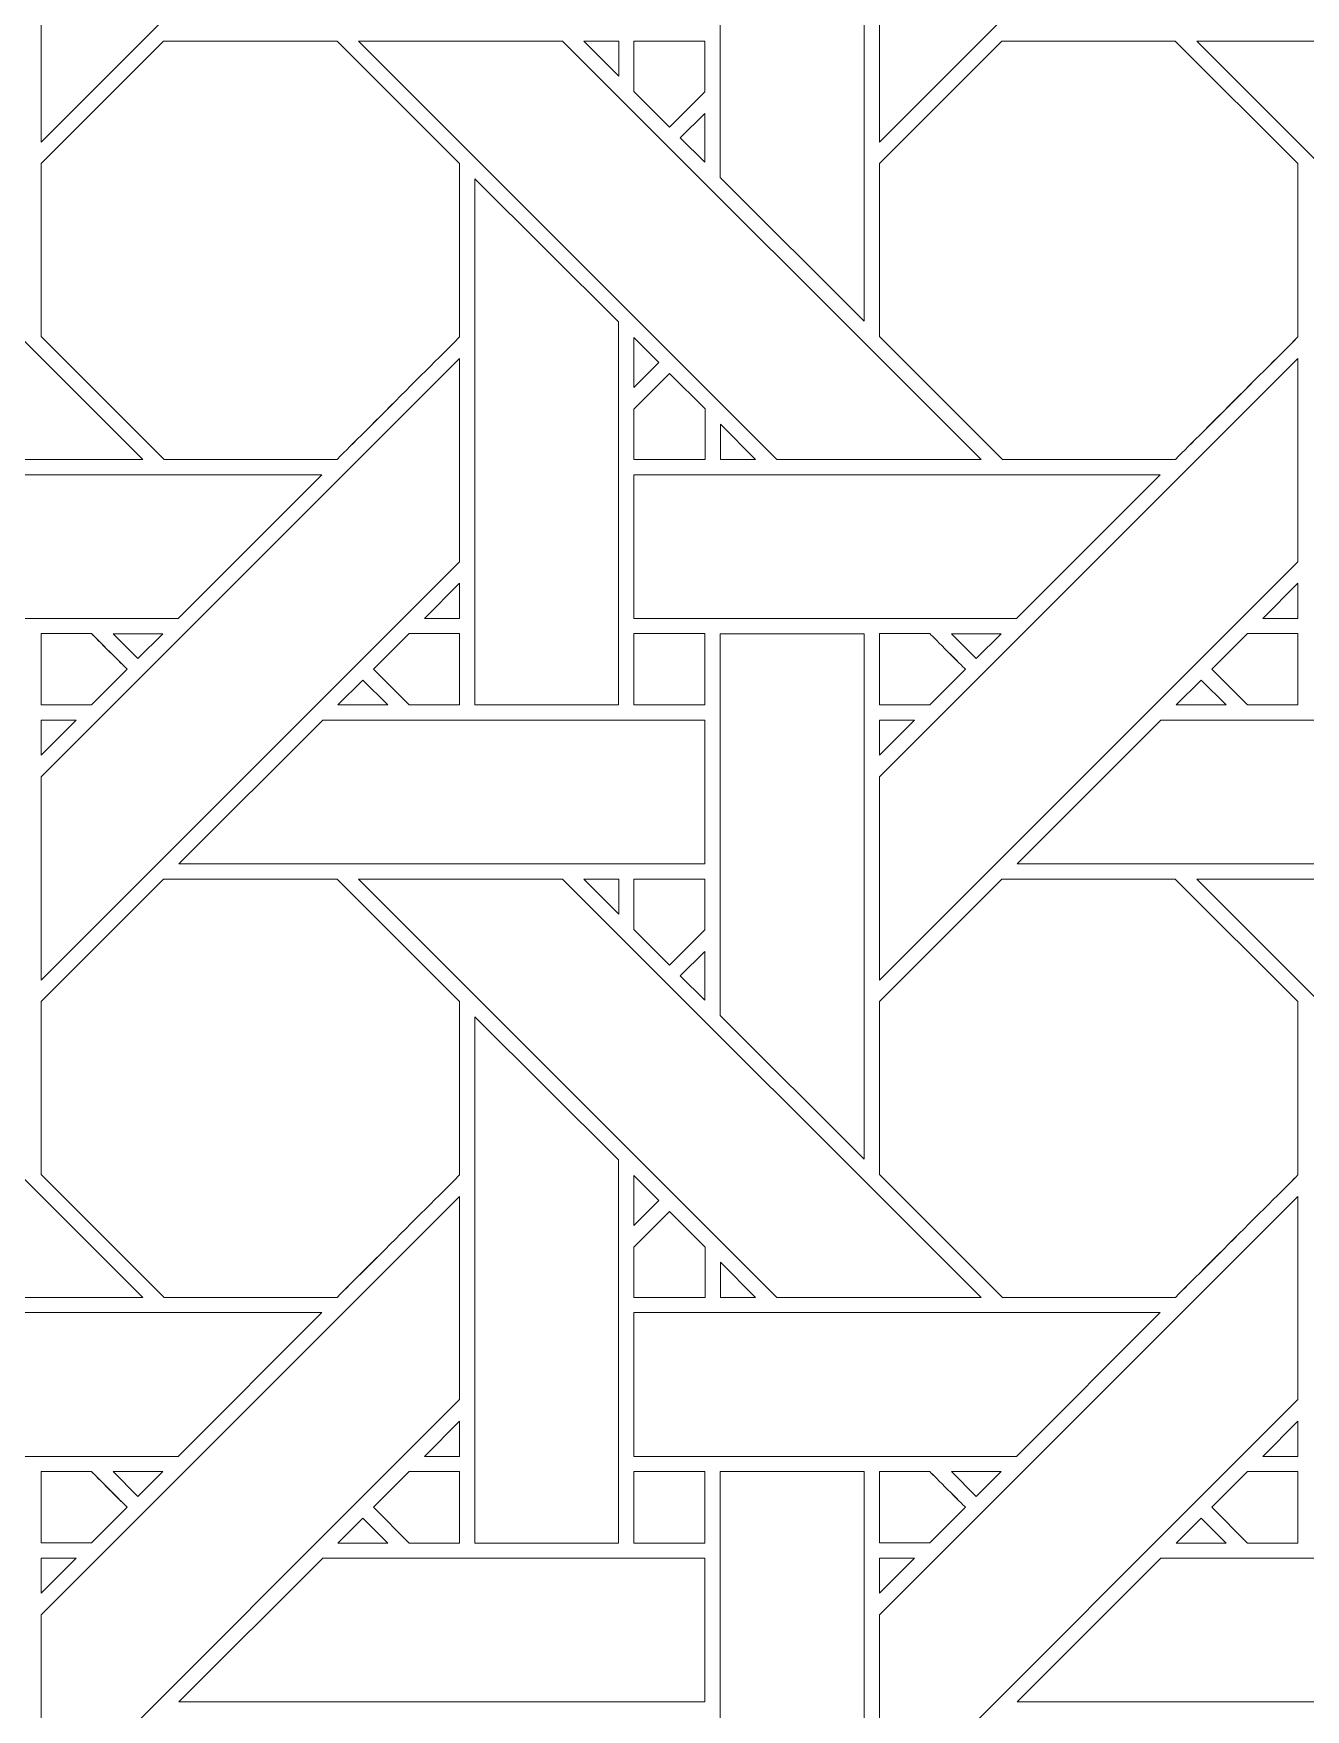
# Model space of a CAD drawing. Header units: inches. Extents: x 4.4 to 20.4, y 1.1 to 17.1.
# Drawn here: x 9.766 to 11.205, y 9.815 to 11.712 of the extents above; entities that cross this region are included whole.
import ezdxf

# ---------------------------------------------------------------- set-up
doc = ezdxf.new("R2010")
doc.units = ezdxf.units.IN
doc.header["$MEASUREMENT"] = 0
doc.layers.add('Design', color=7, linetype='Continuous', lineweight=0)

msp = doc.modelspace()

# ---------------------------------------------------------------- linework, layer by layer
at = {"layer": 'Design'}
for points, knots in [([(12.3829, 17.0948), (7.9646, 17.0948), (4.3829, 13.513), (4.3829, 9.0948), (4.3829, 4.6765), (7.9646, 1.0948), (12.3829, 1.0948), (16.8011, 1.0948), (20.3829, 4.6765), (20.3829, 9.0948), (20.3829, 13.513), (16.8011, 17.0948), (12.3829, 17.0948)], [0, 0, 0, 0, 1, 1, 1, 2, 2, 2, 3, 3, 3, 4, 4, 4, 4]), ([(12.3829, 16.2388), (8.4373, 16.2388), (5.2388, 13.0403), (5.2388, 9.0948), (5.2388, 5.1492), (8.4373, 1.9507), (12.3829, 1.9507), (16.3284, 1.9507), (19.5269, 5.1492), (19.5269, 9.0948), (19.5269, 13.0403), (16.3284, 16.2388), (12.3829, 16.2388)], [0, 0, 0, 0, 1, 1, 1, 2, 2, 2, 3, 3, 3, 4, 4, 4, 4]), ([(10.2479, 12.0628), (10.2479, 12.0628), (9.7742, 11.5892), (9.7742, 11.5892), (9.7742, 11.5892), (9.7742, 11.8193), (9.7742, 11.8193), (9.7742, 11.8193), (10.2479, 12.2929), (10.2479, 12.2929), (10.2479, 12.2929), (10.2479, 12.0628), (10.2479, 12.0628)], [0, 0, 0, 0, 1, 1, 1, 2, 2, 2, 3, 3, 3, 4, 4, 4, 4]), ([(11.1966, 12.0628), (11.1966, 12.0628), (10.7229, 11.5892), (10.7229, 11.5892), (10.7229, 11.5892), (10.7229, 11.8193), (10.7229, 11.8193), (10.7229, 11.8193), (11.1966, 12.2929), (11.1966, 12.2929), (11.1966, 12.2929), (11.1966, 12.0628), (11.1966, 12.0628)], [0, 0, 0, 0, 1, 1, 1, 2, 2, 2, 3, 3, 3, 4, 4, 4, 4]), ([(10.5429, 11.5492), (10.5429, 11.5492), (10.5429, 11.9814), (10.5429, 11.9814), (10.5429, 11.9814), (10.7058, 11.9814), (10.7058, 11.9814), (10.7058, 11.9814), (10.7058, 11.3863), (10.7058, 11.3863), (10.7058, 11.3863), (10.5429, 11.5492), (10.5429, 11.5492)], [0, 0, 0, 0, 1, 1, 1, 2, 2, 2, 3, 3, 3, 4, 4, 4, 4]), ([(9.4156, 11.7035), (9.4156, 11.7035), (9.8892, 11.2299), (9.8892, 11.2299), (9.8892, 11.2299), (9.6582, 11.2299), (9.6582, 11.2299), (9.6582, 11.2299), (9.1846, 11.7035), (9.1846, 11.7035), (9.1846, 11.7035), (9.4156, 11.7035), (9.4156, 11.7035)], [0, 0, 0, 0, 1, 1, 1, 2, 2, 2, 3, 3, 3, 4, 4, 4, 4]), ([(9.9129, 11.7035), (9.9129, 11.7035), (10.1091, 11.7035), (10.1091, 11.7035), (10.1091, 11.7035), (10.2478, 11.5648), (10.2478, 11.5648), (10.2478, 11.5648), (10.2478, 11.3686), (10.2478, 11.3686), (10.23, 11.3507), (10.1181, 11.2389), (10.1091, 11.2299), (10.1091, 11.2299), (9.9134, 11.2299), (9.9134, 11.2299), (9.9134, 11.2299), (9.7742, 11.3691), (9.7742, 11.3691), (9.7742, 11.3691), (9.7742, 11.5648), (9.7742, 11.5648), (9.7742, 11.5648), (9.9129, 11.7035), (9.9129, 11.7035)], [0, 0, 0, 0, 1, 1, 1, 2, 2, 2, 3, 3, 3, 4, 4, 4, 5, 5, 5, 6, 6, 6, 7, 7, 7, 8, 8, 8, 8]), ([(10.1091, 11.7035), (10.1091, 11.7035), (10.2478, 11.5648), (10.2478, 11.5648), (10.2478, 11.5648), (10.2478, 11.3686), (10.2478, 11.3686), (10.23, 11.3506), (10.1181, 11.2388), (10.1091, 11.2299), (10.1091, 11.2299), (9.9134, 11.2299), (9.9134, 11.2299), (9.9134, 11.2299), (9.7742, 11.3691), (9.7742, 11.3691), (9.7742, 11.3691), (9.7742, 11.5648), (9.7742, 11.5648), (9.7742, 11.5648), (9.9129, 11.7035), (9.9129, 11.7035), (9.9129, 11.7035), (10.1091, 11.7035), (10.1091, 11.7035)], [0, 0, 0, 0, 1, 1, 1, 2, 2, 2, 3, 3, 3, 4, 4, 4, 5, 5, 5, 6, 6, 6, 7, 7, 7, 8, 8, 8, 8]), ([(10.838, 11.2299), (10.838, 11.2299), (10.6069, 11.2299), (10.6069, 11.2299), (10.6069, 11.2299), (10.1334, 11.7035), (10.1334, 11.7035), (10.1334, 11.7035), (10.3643, 11.7035), (10.3643, 11.7035), (10.3643, 11.7035), (10.838, 11.2299), (10.838, 11.2299)], [0, 0, 0, 0, 1, 1, 1, 2, 2, 2, 3, 3, 3, 4, 4, 4, 4]), ([(10.3884, 11.7035), (10.3884, 11.7035), (10.4279, 11.7035), (10.4279, 11.7035), (10.4279, 11.7035), (10.4279, 11.6637), (10.4279, 11.6637), (10.4279, 11.6637), (10.3884, 11.7035), (10.3884, 11.7035)], [0, 0, 0, 0, 1, 1, 1, 2, 2, 2, 3, 3, 3, 3]), ([(10.5253, 11.7035), (10.5253, 11.7035), (10.5253, 11.6459), (10.5253, 11.6459), (10.5253, 11.6459), (10.4854, 11.606), (10.4854, 11.606), (10.4854, 11.606), (10.445, 11.6463), (10.445, 11.6463), (10.445, 11.6463), (10.445, 11.7035), (10.445, 11.7035), (10.445, 11.7035), (10.5253, 11.7035), (10.5253, 11.7035)], [0, 0, 0, 0, 1, 1, 1, 2, 2, 2, 3, 3, 3, 4, 4, 4, 5, 5, 5, 5]), ([(10.5253, 11.6459), (10.5253, 11.6459), (10.4854, 11.606), (10.4854, 11.606), (10.4854, 11.606), (10.445, 11.6463), (10.445, 11.6463), (10.445, 11.6463), (10.445, 11.7035), (10.445, 11.7035), (10.445, 11.7035), (10.5253, 11.7035), (10.5253, 11.7035), (10.5253, 11.7035), (10.5253, 11.6459), (10.5253, 11.6459)], [0, 0, 0, 0, 1, 1, 1, 2, 2, 2, 3, 3, 3, 4, 4, 4, 5, 5, 5, 5]), ([(10.8616, 11.7035), (10.8616, 11.7035), (11.0578, 11.7035), (11.0578, 11.7035), (11.0578, 11.7035), (11.1966, 11.5648), (11.1966, 11.5648), (11.1966, 11.5648), (11.1966, 11.3686), (11.1966, 11.3686), (11.1788, 11.3507), (11.0669, 11.2389), (11.0579, 11.2299), (11.0579, 11.2299), (10.8622, 11.2299), (10.8622, 11.2299), (10.8622, 11.2299), (10.7229, 11.3691), (10.7229, 11.3691), (10.7229, 11.3691), (10.7229, 11.5648), (10.7229, 11.5648), (10.7229, 11.5648), (10.8616, 11.7035), (10.8616, 11.7035)], [0, 0, 0, 0, 1, 1, 1, 2, 2, 2, 3, 3, 3, 4, 4, 4, 5, 5, 5, 6, 6, 6, 7, 7, 7, 8, 8, 8, 8]), ([(11.1966, 11.3686), (11.1787, 11.3505), (11.0668, 11.2388), (11.0579, 11.2299), (11.0579, 11.2299), (10.8622, 11.2299), (10.8622, 11.2299), (10.8622, 11.2299), (10.7229, 11.3691), (10.7229, 11.3691), (10.7229, 11.3691), (10.7229, 11.5648), (10.7229, 11.5648), (10.7229, 11.5648), (10.8616, 11.7035), (10.8616, 11.7035), (10.8616, 11.7035), (11.0578, 11.7035), (11.0578, 11.7035), (11.0578, 11.7035), (11.1966, 11.5648), (11.1966, 11.5648), (11.1966, 11.5648), (11.1966, 11.3686), (11.1966, 11.3686)], [0, 0, 0, 0, 1, 1, 1, 2, 2, 2, 3, 3, 3, 4, 4, 4, 5, 5, 5, 6, 6, 6, 7, 7, 7, 8, 8, 8, 8]), ([(11.7867, 11.2299), (11.7867, 11.2299), (11.5556, 11.2299), (11.5556, 11.2299), (11.5556, 11.2299), (11.0821, 11.7035), (11.0821, 11.7035), (11.0821, 11.7035), (11.313, 11.7035), (11.313, 11.7035), (11.313, 11.7035), (11.7867, 11.2299), (11.7867, 11.2299)], [0, 0, 0, 0, 1, 1, 1, 2, 2, 2, 3, 3, 3, 4, 4, 4, 4]), ([(10.5253, 11.6217), (10.5253, 11.6217), (10.5253, 11.5665), (10.5253, 11.5665), (10.5253, 11.5665), (10.4976, 11.5939), (10.4976, 11.5939), (10.4976, 11.5939), (10.5253, 11.6217), (10.5253, 11.6217)], [0, 0, 0, 0, 1, 1, 1, 2, 2, 2, 3, 3, 3, 3]), ([(10.265, 10.9519), (10.265, 10.9519), (10.265, 11.5477), (10.265, 11.5477), (10.265, 11.5477), (10.4278, 11.3855), (10.4278, 11.3855), (10.4278, 11.3855), (10.4278, 10.9519), (10.4278, 10.9519), (10.4278, 10.9519), (10.265, 10.9519), (10.265, 10.9519)], [0, 0, 0, 0, 1, 1, 1, 2, 2, 2, 3, 3, 3, 4, 4, 4, 4]), ([(10.4451, 11.3113), (10.4451, 11.3113), (10.4451, 11.3681), (10.4451, 11.3681), (10.4451, 11.3681), (10.4733, 11.3395), (10.4733, 11.3395), (10.4733, 11.3395), (10.4451, 11.3113), (10.4451, 11.3113)], [0, 0, 0, 0, 1, 1, 1, 2, 2, 2, 3, 3, 3, 3]), ([(10.2479, 11.1141), (10.2479, 11.1141), (9.7742, 10.6404), (9.7742, 10.6404), (9.7742, 10.6404), (9.7742, 10.8705), (9.7742, 10.8705), (9.7742, 10.8705), (10.2479, 11.3441), (10.2479, 11.3441), (10.2479, 11.3441), (10.2479, 11.1141), (10.2479, 11.1141)], [0, 0, 0, 0, 1, 1, 1, 2, 2, 2, 3, 3, 3, 4, 4, 4, 4]), ([(11.1966, 11.1141), (11.1966, 11.1141), (10.7229, 10.6404), (10.7229, 10.6404), (10.7229, 10.6404), (10.7229, 10.8705), (10.7229, 10.8705), (10.7229, 10.8705), (11.1966, 11.3441), (11.1966, 11.3441), (11.1966, 11.3441), (11.1966, 11.1141), (11.1966, 11.1141)], [0, 0, 0, 0, 1, 1, 1, 2, 2, 2, 3, 3, 3, 4, 4, 4, 4]), ([(10.4451, 11.2297), (10.4451, 11.2297), (10.4451, 11.2869), (10.4451, 11.2869), (10.4451, 11.2869), (10.4854, 11.3273), (10.4854, 11.3273), (10.4854, 11.3273), (10.5257, 11.287), (10.5257, 11.287), (10.5257, 11.287), (10.5257, 11.2297), (10.5257, 11.2297), (10.5257, 11.2297), (10.4451, 11.2297), (10.4451, 11.2297)], [0, 0, 0, 0, 1, 1, 1, 2, 2, 2, 3, 3, 3, 4, 4, 4, 5, 5, 5, 5]), ([(10.4854, 11.3273), (10.4854, 11.3273), (10.5257, 11.287), (10.5257, 11.287), (10.5257, 11.287), (10.5257, 11.2297), (10.5257, 11.2297), (10.5257, 11.2297), (10.4451, 11.2297), (10.4451, 11.2297), (10.4451, 11.2297), (10.4451, 11.2869), (10.4451, 11.2869), (10.4451, 11.2869), (10.4854, 11.3273), (10.4854, 11.3273)], [0, 0, 0, 0, 1, 1, 1, 2, 2, 2, 3, 3, 3, 4, 4, 4, 5, 5, 5, 5]), ([(10.543, 11.2299), (10.543, 11.2299), (10.543, 11.2697), (10.543, 11.2697), (10.543, 11.2697), (10.5827, 11.2299), (10.5827, 11.2299), (10.5827, 11.2299), (10.543, 11.2299), (10.543, 11.2299)], [0, 0, 0, 0, 1, 1, 1, 2, 2, 2, 3, 3, 3, 3]), ([(10.0921, 11.2126), (10.0921, 11.2126), (9.9293, 11.0499), (9.9293, 11.0499), (9.9293, 11.0499), (9.4964, 11.0499), (9.4964, 11.0499), (9.4964, 11.0499), (9.4964, 11.2126), (9.4964, 11.2126), (9.4964, 11.2126), (10.0921, 11.2126), (10.0921, 11.2126)], [0, 0, 0, 0, 1, 1, 1, 2, 2, 2, 3, 3, 3, 4, 4, 4, 4]), ([(11.0408, 11.2126), (11.0408, 11.2126), (10.8781, 11.0499), (10.8781, 11.0499), (10.8781, 11.0499), (10.4451, 11.0499), (10.4451, 11.0499), (10.4451, 11.0499), (10.4451, 11.2126), (10.4451, 11.2126), (10.4451, 11.2126), (11.0408, 11.2126), (11.0408, 11.2126)], [0, 0, 0, 0, 1, 1, 1, 2, 2, 2, 3, 3, 3, 4, 4, 4, 4]), ([(10.2081, 11.0499), (10.2081, 11.0499), (10.2479, 11.0897), (10.2479, 11.0897), (10.2479, 11.0897), (10.2479, 11.0499), (10.2479, 11.0499), (10.2479, 11.0499), (10.2081, 11.0499), (10.2081, 11.0499)], [0, 0, 0, 0, 1, 1, 1, 2, 2, 2, 3, 3, 3, 3]), ([(11.1966, 11.0499), (11.1966, 11.0499), (11.1568, 11.0499), (11.1568, 11.0499), (11.1568, 11.0499), (11.1966, 11.0897), (11.1966, 11.0897), (11.1966, 11.0897), (11.1966, 11.0499), (11.1966, 11.0499)], [0, 0, 0, 0, 1, 1, 1, 2, 2, 2, 3, 3, 3, 3]), ([(9.8313, 11.0327), (9.8364, 11.0276), (9.8672, 10.9967), (9.8716, 10.9923), (9.8716, 10.9923), (9.8312, 10.9519), (9.8312, 10.9519), (9.8312, 10.9519), (9.7742, 10.9519), (9.7742, 10.9519), (9.7742, 10.9519), (9.7742, 11.0327), (9.7742, 11.0327), (9.7742, 11.0327), (9.8313, 11.0327), (9.8313, 11.0327)], [0, 0, 0, 0, 1, 1, 1, 2, 2, 2, 3, 3, 3, 4, 4, 4, 5, 5, 5, 5]), ([(9.8557, 11.0082), (9.8557, 11.0082), (9.8716, 10.9923), (9.8716, 10.9923), (9.8716, 10.9923), (9.8312, 10.9519), (9.8312, 10.9519), (9.8312, 10.9519), (9.7742, 10.9519), (9.7742, 10.9519), (9.7742, 10.9519), (9.7742, 11.0327), (9.7742, 11.0327), (9.7742, 11.0327), (9.8313, 11.0327), (9.8313, 11.0327), (9.8366, 11.0273), (9.8465, 11.0175), (9.8557, 11.0082)], [0, 0, 0, 0, 1, 1, 1, 2, 2, 2, 3, 3, 3, 4, 4, 4, 5, 5, 5, 6, 6, 6, 6]), ([(9.8838, 11.0045), (9.8838, 11.0045), (9.8556, 11.0326), (9.8556, 11.0326), (9.8556, 11.0326), (9.9121, 11.0326), (9.9121, 11.0326), (9.9121, 11.0326), (9.8838, 11.0045), (9.8838, 11.0045)], [0, 0, 0, 0, 1, 1, 1, 2, 2, 2, 3, 3, 3, 3]), ([(10.2479, 11.0327), (10.2479, 11.0327), (10.2479, 10.9519), (10.2479, 10.9519), (10.2479, 10.9519), (10.1907, 10.9519), (10.1907, 10.9519), (10.1907, 10.9519), (10.1504, 10.9923), (10.1504, 10.9923), (10.1504, 10.9923), (10.1908, 11.0327), (10.1908, 11.0327), (10.1908, 11.0327), (10.2479, 11.0327), (10.2479, 11.0327)], [0, 0, 0, 0, 1, 1, 1, 2, 2, 2, 3, 3, 3, 4, 4, 4, 5, 5, 5, 5]), ([(10.2479, 11.0327), (10.2479, 11.0327), (10.2479, 10.9519), (10.2479, 10.9519), (10.2479, 10.9519), (10.1907, 10.9519), (10.1907, 10.9519), (10.1907, 10.9519), (10.1504, 10.9923), (10.1504, 10.9923), (10.1504, 10.9923), (10.1908, 11.0327), (10.1908, 11.0327), (10.1908, 11.0327), (10.2479, 11.0327), (10.2479, 11.0327)], [0, 0, 0, 0, 1, 1, 1, 2, 2, 2, 3, 3, 3, 4, 4, 4, 5, 5, 5, 5]), ([(10.4451, 10.9519), (10.4451, 10.9519), (10.4451, 11.0327), (10.4451, 11.0327), (10.4451, 11.0327), (10.5253, 11.0327), (10.5253, 11.0327), (10.5253, 11.0327), (10.5253, 10.9519), (10.5253, 10.9519), (10.5253, 10.9519), (10.4451, 10.9519), (10.4451, 10.9519)], [0, 0, 0, 0, 1, 1, 1, 2, 2, 2, 3, 3, 3, 4, 4, 4, 4]), ([(10.5253, 11.0327), (10.5253, 11.0327), (10.5253, 10.9519), (10.5253, 10.9519), (10.5253, 10.9519), (10.4451, 10.9519), (10.4451, 10.9519), (10.4451, 10.9519), (10.4451, 11.0327), (10.4451, 11.0327), (10.4451, 11.0327), (10.5253, 11.0327), (10.5253, 11.0327)], [0, 0, 0, 0, 1, 1, 1, 2, 2, 2, 3, 3, 3, 4, 4, 4, 4]), ([(10.7058, 11.0326), (10.7058, 11.0326), (10.7058, 10.4375), (10.7058, 10.4375), (10.7058, 10.4375), (10.5429, 10.6005), (10.5429, 10.6005), (10.5429, 10.6005), (10.5429, 11.0326), (10.5429, 11.0326), (10.5429, 11.0326), (10.7058, 11.0326), (10.7058, 11.0326)], [0, 0, 0, 0, 1, 1, 1, 2, 2, 2, 3, 3, 3, 4, 4, 4, 4]), ([(10.78, 11.0327), (10.7851, 11.0276), (10.8159, 10.9967), (10.8203, 10.9923), (10.8203, 10.9923), (10.7799, 10.9519), (10.7799, 10.9519), (10.7799, 10.9519), (10.7229, 10.9519), (10.7229, 10.9519), (10.7229, 10.9519), (10.7229, 11.0327), (10.7229, 11.0327), (10.7229, 11.0327), (10.78, 11.0327), (10.78, 11.0327)], [0, 0, 0, 0, 1, 1, 1, 2, 2, 2, 3, 3, 3, 4, 4, 4, 5, 5, 5, 5]), ([(10.7229, 10.9519), (10.7229, 10.9519), (10.7229, 11.0327), (10.7229, 11.0327), (10.7229, 11.0327), (10.78, 11.0327), (10.78, 11.0327), (10.7852, 11.0275), (10.816, 10.9966), (10.8203, 10.9923), (10.8203, 10.9923), (10.7799, 10.9519), (10.7799, 10.9519), (10.7799, 10.9519), (10.7229, 10.9519), (10.7229, 10.9519)], [0, 0, 0, 0, 1, 1, 1, 2, 2, 2, 3, 3, 3, 4, 4, 4, 5, 5, 5, 5]), ([(10.8044, 11.0326), (10.8044, 11.0326), (10.8608, 11.0326), (10.8608, 11.0326), (10.8608, 11.0326), (10.8325, 11.0045), (10.8325, 11.0045), (10.8325, 11.0045), (10.8044, 11.0326), (10.8044, 11.0326)], [0, 0, 0, 0, 1, 1, 1, 2, 2, 2, 3, 3, 3, 3]), ([(11.1395, 10.9519), (11.1395, 10.9519), (11.0991, 10.9923), (11.0991, 10.9923), (11.0991, 10.9923), (11.1396, 11.0327), (11.1396, 11.0327), (11.1396, 11.0327), (11.1966, 11.0327), (11.1966, 11.0327), (11.1966, 11.0327), (11.1966, 10.9519), (11.1966, 10.9519), (11.1966, 10.9519), (11.1395, 10.9519), (11.1395, 10.9519)], [0, 0, 0, 0, 1, 1, 1, 2, 2, 2, 3, 3, 3, 4, 4, 4, 5, 5, 5, 5]), ([(11.0991, 10.9923), (11.0991, 10.9923), (11.1396, 11.0327), (11.1396, 11.0327), (11.1396, 11.0327), (11.1966, 11.0327), (11.1966, 11.0327), (11.1966, 11.0327), (11.1966, 10.9519), (11.1966, 10.9519), (11.1966, 10.9519), (11.1395, 10.9519), (11.1395, 10.9519), (11.1395, 10.9519), (11.0991, 10.9923), (11.0991, 10.9923)], [0, 0, 0, 0, 1, 1, 1, 2, 2, 2, 3, 3, 3, 4, 4, 4, 5, 5, 5, 5]), ([(10.1666, 10.9519), (10.1666, 10.9519), (10.11, 10.9519), (10.11, 10.9519), (10.11, 10.9519), (10.1383, 10.9801), (10.1383, 10.9801), (10.1383, 10.9801), (10.1666, 10.9519), (10.1666, 10.9519)], [0, 0, 0, 0, 1, 1, 1, 2, 2, 2, 3, 3, 3, 3]), ([(11.1153, 10.9519), (11.1153, 10.9519), (11.0588, 10.9519), (11.0588, 10.9519), (11.0588, 10.9519), (11.087, 10.9801), (11.087, 10.9801), (11.087, 10.9801), (11.1153, 10.9519), (11.1153, 10.9519)], [0, 0, 0, 0, 1, 1, 1, 2, 2, 2, 3, 3, 3, 3]), ([(9.7742, 10.8949), (9.7742, 10.8949), (9.7742, 10.9347), (9.7742, 10.9347), (9.7742, 10.9347), (9.814, 10.9347), (9.814, 10.9347), (9.814, 10.9347), (9.7742, 10.8949), (9.7742, 10.8949)], [0, 0, 0, 0, 1, 1, 1, 2, 2, 2, 3, 3, 3, 3]), ([(10.5253, 10.9347), (10.5253, 10.9347), (10.5253, 10.7719), (10.5253, 10.7719), (10.5253, 10.7719), (9.93, 10.7719), (9.93, 10.7719), (9.93, 10.7719), (10.0929, 10.9347), (10.0929, 10.9347), (10.0929, 10.9347), (10.5253, 10.9347), (10.5253, 10.9347)], [0, 0, 0, 0, 1, 1, 1, 2, 2, 2, 3, 3, 3, 4, 4, 4, 4]), ([(10.7628, 10.9347), (10.7628, 10.9347), (10.7229, 10.8949), (10.7229, 10.8949), (10.7229, 10.8949), (10.7229, 10.9347), (10.7229, 10.9347), (10.7229, 10.9347), (10.7628, 10.9347), (10.7628, 10.9347)], [0, 0, 0, 0, 1, 1, 1, 2, 2, 2, 3, 3, 3, 3]), ([(11.4741, 10.9347), (11.4741, 10.9347), (11.4741, 10.7719), (11.4741, 10.7719), (11.4741, 10.7719), (10.8788, 10.7719), (10.8788, 10.7719), (10.8788, 10.7719), (11.0416, 10.9347), (11.0416, 10.9347), (11.0416, 10.9347), (11.4741, 10.9347), (11.4741, 10.9347)], [0, 0, 0, 0, 1, 1, 1, 2, 2, 2, 3, 3, 3, 4, 4, 4, 4]), ([(9.4156, 10.7548), (9.4156, 10.7548), (9.8892, 10.2811), (9.8892, 10.2811), (9.8892, 10.2811), (9.6582, 10.2811), (9.6582, 10.2811), (9.6582, 10.2811), (9.1846, 10.7548), (9.1846, 10.7548), (9.1846, 10.7548), (9.4156, 10.7548), (9.4156, 10.7548)], [0, 0, 0, 0, 1, 1, 1, 2, 2, 2, 3, 3, 3, 4, 4, 4, 4]), ([(9.9129, 10.7548), (9.9129, 10.7548), (10.1091, 10.7548), (10.1091, 10.7548), (10.1091, 10.7548), (10.2478, 10.6161), (10.2478, 10.6161), (10.2478, 10.6161), (10.2478, 10.4199), (10.2478, 10.4199), (10.23, 10.4019), (10.1181, 10.2902), (10.1091, 10.2812), (10.1091, 10.2812), (9.9134, 10.2812), (9.9134, 10.2812), (9.9134, 10.2812), (9.7742, 10.4204), (9.7742, 10.4204), (9.7742, 10.4204), (9.7742, 10.6161), (9.7742, 10.6161), (9.7742, 10.6161), (9.9129, 10.7548), (9.9129, 10.7548)], [0, 0, 0, 0, 1, 1, 1, 2, 2, 2, 3, 3, 3, 4, 4, 4, 5, 5, 5, 6, 6, 6, 7, 7, 7, 8, 8, 8, 8]), ([(9.9129, 10.7548), (9.9129, 10.7548), (10.1091, 10.7548), (10.1091, 10.7548), (10.1091, 10.7548), (10.2478, 10.6161), (10.2478, 10.6161), (10.2478, 10.6161), (10.2478, 10.4199), (10.2478, 10.4199), (10.23, 10.4018), (10.118, 10.2901), (10.1091, 10.2812), (10.1091, 10.2812), (9.9134, 10.2812), (9.9134, 10.2812), (9.9134, 10.2812), (9.7742, 10.4204), (9.7742, 10.4204), (9.7742, 10.4204), (9.7742, 10.6161), (9.7742, 10.6161), (9.7742, 10.6161), (9.9129, 10.7548), (9.9129, 10.7548)], [0, 0, 0, 0, 1, 1, 1, 2, 2, 2, 3, 3, 3, 4, 4, 4, 5, 5, 5, 6, 6, 6, 7, 7, 7, 8, 8, 8, 8]), ([(10.3643, 10.7548), (10.3643, 10.7548), (10.838, 10.2811), (10.838, 10.2811), (10.838, 10.2811), (10.6069, 10.2811), (10.6069, 10.2811), (10.6069, 10.2811), (10.1334, 10.7548), (10.1334, 10.7548), (10.1334, 10.7548), (10.3643, 10.7548), (10.3643, 10.7548)], [0, 0, 0, 0, 1, 1, 1, 2, 2, 2, 3, 3, 3, 4, 4, 4, 4]), ([(10.4279, 10.7548), (10.4279, 10.7548), (10.4279, 10.715), (10.4279, 10.715), (10.4279, 10.715), (10.3884, 10.7548), (10.3884, 10.7548), (10.3884, 10.7548), (10.4279, 10.7548), (10.4279, 10.7548)], [0, 0, 0, 0, 1, 1, 1, 2, 2, 2, 3, 3, 3, 3]), ([(10.5253, 10.7548), (10.5253, 10.7548), (10.5253, 10.6972), (10.5253, 10.6972), (10.5253, 10.6972), (10.4854, 10.6573), (10.4854, 10.6573), (10.4854, 10.6573), (10.445, 10.6976), (10.445, 10.6976), (10.445, 10.6976), (10.445, 10.7548), (10.445, 10.7548), (10.445, 10.7548), (10.5253, 10.7548), (10.5253, 10.7548)], [0, 0, 0, 0, 1, 1, 1, 2, 2, 2, 3, 3, 3, 4, 4, 4, 5, 5, 5, 5]), ([(10.4854, 10.6573), (10.4854, 10.6573), (10.445, 10.6976), (10.445, 10.6976), (10.445, 10.6976), (10.445, 10.7548), (10.445, 10.7548), (10.445, 10.7548), (10.5253, 10.7548), (10.5253, 10.7548), (10.5253, 10.7548), (10.5253, 10.6972), (10.5253, 10.6972), (10.5253, 10.6972), (10.4854, 10.6573), (10.4854, 10.6573)], [0, 0, 0, 0, 1, 1, 1, 2, 2, 2, 3, 3, 3, 4, 4, 4, 5, 5, 5, 5]), ([(10.8616, 10.7548), (10.8616, 10.7548), (11.0578, 10.7548), (11.0578, 10.7548), (11.0578, 10.7548), (11.1966, 10.6161), (11.1966, 10.6161), (11.1966, 10.6161), (11.1966, 10.4198), (11.1966, 10.4198), (11.1788, 10.4019), (11.0669, 10.2902), (11.0579, 10.2812), (11.0579, 10.2812), (10.8622, 10.2812), (10.8622, 10.2812), (10.8622, 10.2812), (10.7229, 10.4204), (10.7229, 10.4204), (10.7229, 10.4204), (10.7229, 10.6161), (10.7229, 10.6161), (10.7229, 10.6161), (10.8616, 10.7548), (10.8616, 10.7548)], [0, 0, 0, 0, 1, 1, 1, 2, 2, 2, 3, 3, 3, 4, 4, 4, 5, 5, 5, 6, 6, 6, 7, 7, 7, 8, 8, 8, 8]), ([(11.1966, 10.6161), (11.1966, 10.6161), (11.1966, 10.4198), (11.1966, 10.4198), (11.1787, 10.4019), (11.0668, 10.2901), (11.0579, 10.2812), (11.0579, 10.2812), (10.8622, 10.2812), (10.8622, 10.2812), (10.8622, 10.2812), (10.7229, 10.4204), (10.7229, 10.4204), (10.7229, 10.4204), (10.7229, 10.6161), (10.7229, 10.6161), (10.7229, 10.6161), (10.8616, 10.7548), (10.8616, 10.7548), (10.8616, 10.7548), (11.0578, 10.7548), (11.0578, 10.7548), (11.0578, 10.7548), (11.1966, 10.6161), (11.1966, 10.6161)], [0, 0, 0, 0, 1, 1, 1, 2, 2, 2, 3, 3, 3, 4, 4, 4, 5, 5, 5, 6, 6, 6, 7, 7, 7, 8, 8, 8, 8]), ([(11.7867, 10.2811), (11.7867, 10.2811), (11.5556, 10.2811), (11.5556, 10.2811), (11.5556, 10.2811), (11.0821, 10.7548), (11.0821, 10.7548), (11.0821, 10.7548), (11.313, 10.7548), (11.313, 10.7548), (11.313, 10.7548), (11.7867, 10.2811), (11.7867, 10.2811)], [0, 0, 0, 0, 1, 1, 1, 2, 2, 2, 3, 3, 3, 4, 4, 4, 4]), ([(10.5253, 10.6729), (10.5253, 10.6729), (10.5253, 10.6178), (10.5253, 10.6178), (10.5253, 10.6178), (10.4976, 10.6452), (10.4976, 10.6452), (10.4976, 10.6452), (10.5253, 10.6729), (10.5253, 10.6729)], [0, 0, 0, 0, 1, 1, 1, 2, 2, 2, 3, 3, 3, 3]), ([(10.4278, 10.4368), (10.4278, 10.4368), (10.4278, 10.0031), (10.4278, 10.0031), (10.4278, 10.0031), (10.265, 10.0031), (10.265, 10.0031), (10.265, 10.0031), (10.265, 10.599), (10.265, 10.599), (10.265, 10.599), (10.4278, 10.4368), (10.4278, 10.4368)], [0, 0, 0, 0, 1, 1, 1, 2, 2, 2, 3, 3, 3, 4, 4, 4, 4]), ([(10.4451, 10.3626), (10.4451, 10.3626), (10.4451, 10.4193), (10.4451, 10.4193), (10.4451, 10.4193), (10.4733, 10.3908), (10.4733, 10.3908), (10.4733, 10.3908), (10.4451, 10.3626), (10.4451, 10.3626)], [0, 0, 0, 0, 1, 1, 1, 2, 2, 2, 3, 3, 3, 3]), ([(9.7742, 9.9218), (9.7742, 9.9218), (10.2479, 10.3954), (10.2479, 10.3954), (10.2479, 10.3954), (10.2479, 10.1654), (10.2479, 10.1654), (10.2479, 10.1654), (9.7742, 9.6917), (9.7742, 9.6917), (9.7742, 9.6917), (9.7742, 9.9218), (9.7742, 9.9218)], [0, 0, 0, 0, 1, 1, 1, 2, 2, 2, 3, 3, 3, 4, 4, 4, 4]), ([(11.1966, 10.1654), (11.1966, 10.1654), (10.7229, 9.6917), (10.7229, 9.6917), (10.7229, 9.6917), (10.7229, 9.9218), (10.7229, 9.9218), (10.7229, 9.9218), (11.1966, 10.3954), (11.1966, 10.3954), (11.1966, 10.3954), (11.1966, 10.1654), (11.1966, 10.1654)], [0, 0, 0, 0, 1, 1, 1, 2, 2, 2, 3, 3, 3, 4, 4, 4, 4]), ([(10.4451, 10.2809), (10.4451, 10.2809), (10.4451, 10.3382), (10.4451, 10.3382), (10.4451, 10.3382), (10.4854, 10.3785), (10.4854, 10.3785), (10.4854, 10.3785), (10.5257, 10.3382), (10.5257, 10.3382), (10.5257, 10.3382), (10.5257, 10.2809), (10.5257, 10.2809), (10.5257, 10.2809), (10.4451, 10.2809), (10.4451, 10.2809)], [0, 0, 0, 0, 1, 1, 1, 2, 2, 2, 3, 3, 3, 4, 4, 4, 5, 5, 5, 5]), ([(10.4854, 10.3785), (10.4854, 10.3785), (10.5257, 10.3382), (10.5257, 10.3382), (10.5257, 10.3382), (10.5257, 10.2809), (10.5257, 10.2809), (10.5257, 10.2809), (10.4451, 10.2809), (10.4451, 10.2809), (10.4451, 10.2809), (10.4451, 10.3382), (10.4451, 10.3382), (10.4451, 10.3382), (10.4854, 10.3785), (10.4854, 10.3785)], [0, 0, 0, 0, 1, 1, 1, 2, 2, 2, 3, 3, 3, 4, 4, 4, 5, 5, 5, 5]), ([(10.543, 10.2811), (10.543, 10.2811), (10.543, 10.3209), (10.543, 10.3209), (10.543, 10.3209), (10.5827, 10.2811), (10.5827, 10.2811), (10.5827, 10.2811), (10.543, 10.2811), (10.543, 10.2811)], [0, 0, 0, 0, 1, 1, 1, 2, 2, 2, 3, 3, 3, 3]), ([(9.4964, 10.1012), (9.4964, 10.1012), (9.4964, 10.2639), (9.4964, 10.2639), (9.4964, 10.2639), (10.0921, 10.2639), (10.0921, 10.2639), (10.0921, 10.2639), (9.9293, 10.1012), (9.9293, 10.1012), (9.9293, 10.1012), (9.4964, 10.1012), (9.4964, 10.1012)], [0, 0, 0, 0, 1, 1, 1, 2, 2, 2, 3, 3, 3, 4, 4, 4, 4]), ([(10.4451, 10.1012), (10.4451, 10.1012), (10.4451, 10.2639), (10.4451, 10.2639), (10.4451, 10.2639), (11.0408, 10.2639), (11.0408, 10.2639), (11.0408, 10.2639), (10.8781, 10.1012), (10.8781, 10.1012), (10.8781, 10.1012), (10.4451, 10.1012), (10.4451, 10.1012)], [0, 0, 0, 0, 1, 1, 1, 2, 2, 2, 3, 3, 3, 4, 4, 4, 4]), ([(10.2081, 10.1012), (10.2081, 10.1012), (10.2479, 10.141), (10.2479, 10.141), (10.2479, 10.141), (10.2479, 10.1012), (10.2479, 10.1012), (10.2479, 10.1012), (10.2081, 10.1012), (10.2081, 10.1012)], [0, 0, 0, 0, 1, 1, 1, 2, 2, 2, 3, 3, 3, 3]), ([(11.1966, 10.1012), (11.1966, 10.1012), (11.1568, 10.1012), (11.1568, 10.1012), (11.1568, 10.1012), (11.1966, 10.141), (11.1966, 10.141), (11.1966, 10.141), (11.1966, 10.1012), (11.1966, 10.1012)], [0, 0, 0, 0, 1, 1, 1, 2, 2, 2, 3, 3, 3, 3]), ([(9.8313, 10.0839), (9.8364, 10.0788), (9.8672, 10.048), (9.8716, 10.0436), (9.8716, 10.0436), (9.8312, 10.0032), (9.8312, 10.0032), (9.8312, 10.0032), (9.7742, 10.0032), (9.7742, 10.0032), (9.7742, 10.0032), (9.7742, 10.0839), (9.7742, 10.0839), (9.7742, 10.0839), (9.8313, 10.0839), (9.8313, 10.0839)], [0, 0, 0, 0, 1, 1, 1, 2, 2, 2, 3, 3, 3, 4, 4, 4, 5, 5, 5, 5]), ([(9.8559, 10.0593), (9.8559, 10.0593), (9.8716, 10.0436), (9.8716, 10.0436), (9.8716, 10.0436), (9.8312, 10.0032), (9.8312, 10.0032), (9.8312, 10.0032), (9.7742, 10.0032), (9.7742, 10.0032), (9.7742, 10.0032), (9.7742, 10.0839), (9.7742, 10.0839), (9.7742, 10.0839), (9.8313, 10.0839), (9.8313, 10.0839), (9.8366, 10.0786), (9.8466, 10.0686), (9.8559, 10.0593)], [0, 0, 0, 0, 1, 1, 1, 2, 2, 2, 3, 3, 3, 4, 4, 4, 5, 5, 5, 6, 6, 6, 6]), ([(9.8556, 10.0839), (9.8556, 10.0839), (9.9121, 10.0839), (9.9121, 10.0839), (9.9121, 10.0839), (9.8838, 10.0557), (9.8838, 10.0557), (9.8838, 10.0557), (9.8556, 10.0839), (9.8556, 10.0839)], [0, 0, 0, 0, 1, 1, 1, 2, 2, 2, 3, 3, 3, 3]), ([(10.2479, 10.084), (10.2479, 10.084), (10.2479, 10.0031), (10.2479, 10.0031), (10.2479, 10.0031), (10.1907, 10.0031), (10.1907, 10.0031), (10.1907, 10.0031), (10.1504, 10.0435), (10.1504, 10.0435), (10.1504, 10.0435), (10.1908, 10.084), (10.1908, 10.084), (10.1908, 10.084), (10.2479, 10.084), (10.2479, 10.084)], [0, 0, 0, 0, 1, 1, 1, 2, 2, 2, 3, 3, 3, 4, 4, 4, 5, 5, 5, 5]), ([(10.1504, 10.0435), (10.1504, 10.0435), (10.1908, 10.084), (10.1908, 10.084), (10.1908, 10.084), (10.2479, 10.084), (10.2479, 10.084), (10.2479, 10.084), (10.2479, 10.0031), (10.2479, 10.0031), (10.2479, 10.0031), (10.1907, 10.0031), (10.1907, 10.0031), (10.1907, 10.0031), (10.1504, 10.0435), (10.1504, 10.0435)], [0, 0, 0, 0, 1, 1, 1, 2, 2, 2, 3, 3, 3, 4, 4, 4, 5, 5, 5, 5]), ([(10.4451, 10.0031), (10.4451, 10.0031), (10.4451, 10.0839), (10.4451, 10.0839), (10.4451, 10.0839), (10.5253, 10.0839), (10.5253, 10.0839), (10.5253, 10.0839), (10.5253, 10.0031), (10.5253, 10.0031), (10.5253, 10.0031), (10.4451, 10.0031), (10.4451, 10.0031)], [0, 0, 0, 0, 1, 1, 1, 2, 2, 2, 3, 3, 3, 4, 4, 4, 4]), ([(10.4451, 10.0839), (10.4451, 10.0839), (10.5253, 10.0839), (10.5253, 10.0839), (10.5253, 10.0839), (10.5253, 10.0031), (10.5253, 10.0031), (10.5253, 10.0031), (10.4451, 10.0031), (10.4451, 10.0031), (10.4451, 10.0031), (10.4451, 10.0839), (10.4451, 10.0839)], [0, 0, 0, 0, 1, 1, 1, 2, 2, 2, 3, 3, 3, 4, 4, 4, 4]), ([(10.7058, 10.0839), (10.7058, 10.0839), (10.7058, 9.4888), (10.7058, 9.4888), (10.7058, 9.4888), (10.5429, 9.6517), (10.5429, 9.6517), (10.5429, 9.6517), (10.5429, 10.0839), (10.5429, 10.0839), (10.5429, 10.0839), (10.7058, 10.0839), (10.7058, 10.0839)], [0, 0, 0, 0, 1, 1, 1, 2, 2, 2, 3, 3, 3, 4, 4, 4, 4]), ([(10.78, 10.0839), (10.7851, 10.0788), (10.8159, 10.048), (10.8203, 10.0436), (10.8203, 10.0436), (10.7799, 10.0032), (10.7799, 10.0032), (10.7799, 10.0032), (10.7229, 10.0032), (10.7229, 10.0032), (10.7229, 10.0032), (10.7229, 10.0839), (10.7229, 10.0839), (10.7229, 10.0839), (10.78, 10.0839), (10.78, 10.0839)], [0, 0, 0, 0, 1, 1, 1, 2, 2, 2, 3, 3, 3, 4, 4, 4, 5, 5, 5, 5]), ([(10.8203, 10.0436), (10.8203, 10.0436), (10.7799, 10.0032), (10.7799, 10.0032), (10.7799, 10.0032), (10.7229, 10.0032), (10.7229, 10.0032), (10.7229, 10.0032), (10.7229, 10.0839), (10.7229, 10.0839), (10.7229, 10.0839), (10.78, 10.0839), (10.78, 10.0839), (10.7852, 10.0787), (10.816, 10.0479), (10.8203, 10.0436)], [0, 0, 0, 0, 1, 1, 1, 2, 2, 2, 3, 3, 3, 4, 4, 4, 5, 5, 5, 5]), ([(10.8044, 10.0839), (10.8044, 10.0839), (10.8608, 10.0839), (10.8608, 10.0839), (10.8608, 10.0839), (10.8326, 10.0557), (10.8326, 10.0557), (10.8326, 10.0557), (10.8044, 10.0839), (10.8044, 10.0839)], [0, 0, 0, 0, 1, 1, 1, 2, 2, 2, 3, 3, 3, 3]), ([(11.1395, 10.0031), (11.1395, 10.0031), (11.0991, 10.0435), (11.0991, 10.0435), (11.0991, 10.0435), (11.1396, 10.084), (11.1396, 10.084), (11.1396, 10.084), (11.1966, 10.084), (11.1966, 10.084), (11.1966, 10.084), (11.1966, 10.0031), (11.1966, 10.0031), (11.1966, 10.0031), (11.1395, 10.0031), (11.1395, 10.0031)], [0, 0, 0, 0, 1, 1, 1, 2, 2, 2, 3, 3, 3, 4, 4, 4, 5, 5, 5, 5]), ([(11.0991, 10.0435), (11.0991, 10.0435), (11.1396, 10.084), (11.1396, 10.084), (11.1396, 10.084), (11.1966, 10.084), (11.1966, 10.084), (11.1966, 10.084), (11.1966, 10.0031), (11.1966, 10.0031), (11.1966, 10.0031), (11.1395, 10.0031), (11.1395, 10.0031), (11.1395, 10.0031), (11.0991, 10.0435), (11.0991, 10.0435)], [0, 0, 0, 0, 1, 1, 1, 2, 2, 2, 3, 3, 3, 4, 4, 4, 5, 5, 5, 5]), ([(10.1666, 10.0031), (10.1666, 10.0031), (10.11, 10.0031), (10.11, 10.0031), (10.11, 10.0031), (10.1383, 10.0314), (10.1383, 10.0314), (10.1383, 10.0314), (10.1666, 10.0031), (10.1666, 10.0031)], [0, 0, 0, 0, 1, 1, 1, 2, 2, 2, 3, 3, 3, 3]), ([(11.1153, 10.0031), (11.1153, 10.0031), (11.0588, 10.0031), (11.0588, 10.0031), (11.0588, 10.0031), (11.087, 10.0314), (11.087, 10.0314), (11.087, 10.0314), (11.1153, 10.0031), (11.1153, 10.0031)], [0, 0, 0, 0, 1, 1, 1, 2, 2, 2, 3, 3, 3, 3]), ([(9.814, 9.986), (9.814, 9.986), (9.7742, 9.9462), (9.7742, 9.9462), (9.7742, 9.9462), (9.7742, 9.986), (9.7742, 9.986), (9.7742, 9.986), (9.814, 9.986), (9.814, 9.986)], [0, 0, 0, 0, 1, 1, 1, 2, 2, 2, 3, 3, 3, 3]), ([(10.0929, 9.986), (10.0929, 9.986), (10.5253, 9.986), (10.5253, 9.986), (10.5253, 9.986), (10.5253, 9.8232), (10.5253, 9.8232), (10.5253, 9.8232), (9.93, 9.8232), (9.93, 9.8232), (9.93, 9.8232), (10.0929, 9.986), (10.0929, 9.986)], [0, 0, 0, 0, 1, 1, 1, 2, 2, 2, 3, 3, 3, 4, 4, 4, 4]), ([(10.7628, 9.986), (10.7628, 9.986), (10.7229, 9.9462), (10.7229, 9.9462), (10.7229, 9.9462), (10.7229, 9.986), (10.7229, 9.986), (10.7229, 9.986), (10.7628, 9.986), (10.7628, 9.986)], [0, 0, 0, 0, 1, 1, 1, 2, 2, 2, 3, 3, 3, 3]), ([(11.4741, 9.986), (11.4741, 9.986), (11.4741, 9.8232), (11.4741, 9.8232), (11.4741, 9.8232), (10.8788, 9.8232), (10.8788, 9.8232), (10.8788, 9.8232), (11.0416, 9.986), (11.0416, 9.986), (11.0416, 9.986), (11.4741, 9.986), (11.4741, 9.986)], [0, 0, 0, 0, 1, 1, 1, 2, 2, 2, 3, 3, 3, 4, 4, 4, 4])]:
    msp.add_open_spline(points, degree=3, knots=knots, dxfattribs=at)

doc.saveas('drawing.dxf')
